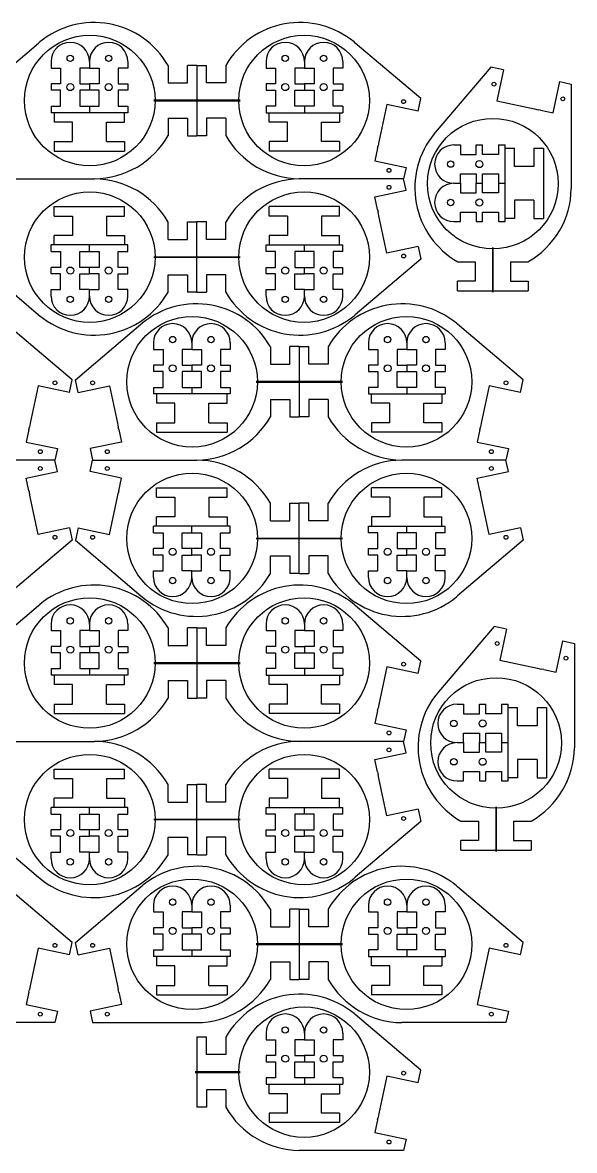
# Model space of a CAD drawing. Extents: x 0.2 to 23.7, y 0.2 to 17.8.
# Drawn here: x 15.02 to 23.65, y 0.2 to 17.84 of the extents above; entities that cross this region are included whole.
import ezdxf

# ---------------------------------------------------------------- set-up
doc = ezdxf.new("R2010")
doc.units = 0
doc.layers.add('20', color=253, linetype='CONTINUOUS')

msp = doc.modelspace()

# ---------------------------------------------------------------- linework, layer by layer
at = {"layer": '20'}
for p, q in [((14.251129, 16.65486), (15.275, 17.525)), ((15.275, 17.525), (15.2938, 17.5408)), ((20.225, 17.525), (20.2062, 17.5408)), ((21.248871, 16.65486), (20.225, 17.525)), ((15.47, 17.235), (15.47, 17.132)), ((15.47, 17.132), (15.62, 17.132)), ((15.62, 17.132), (15.62, 16.885)), ((16.07, 17.132), (15.92, 17.132)), ((15.92, 17.132), (15.92, 16.885)), ((16.07, 17.235), (16.07, 17.132)), ((16.07, 17.132), (16.22, 17.132)), ((16.22, 17.132), (16.22, 16.885)), ((16.67, 17.132), (16.52, 17.132)), ((16.52, 17.132), (16.52, 16.885)), ((16.67, 17.235), (16.67, 17.132)), ((17.298, 17.174), (17.298, 16.9)), ((17.75, 17.175), (17.602, 17.175)), ((17.602, 16.9), (17.602, 17.175)), ((17.75, 17.175), (17.75, 16.075)), ((17.75, 17.175), (17.898, 17.175)), ((17.898, 16.9), (17.898, 17.175)), ((18.202, 17.174), (18.202, 16.9)), ((18.83, 17.235), (18.83, 17.132)), ((18.83, 17.132), (18.98, 17.132)), ((18.98, 17.132), (18.98, 16.885)), ((19.43, 17.132), (19.28, 17.132)), ((19.28, 17.132), (19.28, 16.885)), ((19.43, 17.235), (19.43, 17.132)), ((19.43, 17.132), (19.58, 17.132)), ((19.58, 17.132), (19.58, 16.885)), ((20.03, 17.132), (19.88, 17.132)), ((19.88, 17.132), (19.88, 16.885)), ((20.03, 17.235), (20.03, 17.132)), ((22.34514, 17.148871), (21.475, 16.125)), ((22.540769, 17.107289), (22.34514, 17.148871)), ((22.540769, 17.107289), (22.436813, 16.618215)), ((15.47, 16.885), (15.47, 16.785)), ((15.62, 16.885), (15.47, 16.885)), ((15.62, 16.785), (15.47, 16.785)), ((15.62, 16.538), (15.62, 16.785)), ((15.92, 16.885), (16.07, 16.885)), ((16.07, 16.785), (15.92, 16.785)), ((15.92, 16.785), (15.92, 16.538)), ((16.07, 16.885), (16.07, 16.785)), ((16.22, 16.885), (16.07, 16.885)), ((16.22, 16.785), (16.07, 16.785)), ((16.22, 16.538), (16.22, 16.785)), ((16.52, 16.885), (16.67, 16.885)), ((16.67, 16.785), (16.52, 16.785)), ((16.52, 16.785), (16.52, 16.538)), ((16.67, 16.885), (16.67, 16.785)), ((17.298, 16.9), (17.602, 16.9)), ((18.202, 16.9), (17.898, 16.9)), ((18.83, 16.885), (18.83, 16.785)), ((18.98, 16.885), (18.83, 16.885)), ((18.83, 16.785), (18.98, 16.785)), ((18.98, 16.785), (18.98, 16.538)), ((19.28, 16.885), (19.43, 16.885)), ((19.28, 16.538), (19.28, 16.785)), ((19.28, 16.785), (19.43, 16.785)), ((19.43, 16.885), (19.43, 16.785)), ((19.58, 16.885), (19.43, 16.885)), ((19.43, 16.785), (19.58, 16.785)), ((19.58, 16.785), (19.58, 16.538)), ((19.88, 16.885), (20.03, 16.885)), ((19.88, 16.538), (19.88, 16.785)), ((19.88, 16.785), (20.03, 16.785)), ((20.03, 16.885), (20.03, 16.785)), ((23.317146, 16.431094), (23.421102, 16.920168)), ((23.421102, 16.920168), (23.6, 16.88)), ((23.6, 16.88), (23.6, 15.25)), ((18.425, 16.63), (17.075, 16.63)), ((17.075, 16.62), (18.425, 16.62)), ((21.207289, 16.459231), (21.248871, 16.65486)), ((22.436813, 16.618215), (23.023702, 16.493468)), ((15.47, 16.538), (15.47, 16.435)), ((15.47, 16.538), (15.62, 16.538)), ((16.07, 16.435), (15.47, 16.435)), ((15.52, 16.435), (15.52, 16.288)), ((15.92, 16.538), (16.07, 16.538)), ((16.07, 16.538), (16.07, 16.435)), ((16.07, 16.538), (16.22, 16.538)), ((16.67, 16.435), (16.07, 16.435)), ((16.52, 16.538), (16.67, 16.538)), ((16.62, 16.288), (16.62, 16.435)), ((16.67, 16.538), (16.67, 16.435)), ((18.83, 16.538), (18.83, 16.435)), ((18.98, 16.538), (18.83, 16.538)), ((18.83, 16.435), (19.43, 16.435)), ((18.88, 16.288), (18.88, 16.435)), ((19.43, 16.538), (19.28, 16.538)), ((19.43, 16.538), (19.43, 16.435)), ((19.58, 16.538), (19.43, 16.538)), ((19.43, 16.435), (20.03, 16.435)), ((20.03, 16.538), (19.88, 16.538)), ((19.98, 16.435), (19.98, 16.288)), ((20.03, 16.538), (20.03, 16.435)), ((20.718215, 16.563187), (20.593468, 15.976298)), ((21.207289, 16.459231), (20.718215, 16.563187)), ((23.023702, 16.493468), (23.0825, 16.4811)), ((23.121517, 16.472676), (23.0825, 16.4811)), ((23.121517, 16.472676), (23.317146, 16.431094)), ((15.805, 16.288), (15.52, 16.288)), ((15.805, 15.982), (15.805, 16.288)), ((16.335, 15.982), (16.335, 16.288)), ((16.335, 16.288), (16.62, 16.288)), ((17.298, 16.35), (17.602, 16.35)), ((17.298, 16.35), (17.298, 16.076)), ((17.602, 16.35), (17.602, 16.075)), ((18.202, 16.35), (17.898, 16.35)), ((17.898, 16.35), (17.898, 16.075)), ((18.202, 16.35), (18.202, 16.076)), ((19.165, 16.288), (18.88, 16.288)), ((19.165, 15.982), (19.165, 16.288)), ((19.695, 15.982), (19.695, 16.288)), ((19.695, 16.288), (19.98, 16.288)), ((17.602, 16.075), (17.75, 16.075)), ((17.898, 16.075), (17.75, 16.075)), ((21.475, 16.125), (21.4592, 16.1062)), ((15.52, 15.982), (15.805, 15.982)), ((15.52, 15.982), (15.52, 15.835)), ((16.335, 15.982), (16.62, 15.982)), ((16.62, 15.982), (16.62, 15.835)), ((19.165, 15.982), (18.88, 15.982)), ((18.88, 15.982), (18.88, 15.835)), ((19.98, 15.982), (19.695, 15.982)), ((19.98, 15.982), (19.98, 15.835)), ((20.572676, 15.878483), (20.5811, 15.9175)), ((20.593468, 15.976298), (20.5811, 15.9175)), ((21.765, 15.93), (21.868, 15.93)), ((21.868, 15.93), (21.868, 15.78)), ((22.115, 15.93), (22.215, 15.93)), ((22.115, 15.78), (22.115, 15.93)), ((22.215, 15.78), (22.215, 15.93)), ((22.462, 15.93), (22.565, 15.93)), ((22.462, 15.93), (22.462, 15.78)), ((22.565, 15.33), (22.565, 15.93)), ((15.52, 15.835), (16.62, 15.835)), ((19.98, 15.835), (18.88, 15.835)), ((20.572676, 15.878483), (20.531094, 15.682854)), ((21.868, 15.78), (22.115, 15.78)), ((22.462, 15.78), (22.215, 15.78)), ((22.565, 15.88), (22.712, 15.88)), ((22.712, 15.595), (22.712, 15.88)), ((23.018, 15.88), (23.018, 15.595)), ((23.018, 15.88), (23.165, 15.88)), ((23.165, 15.88), (23.165, 14.78)), ((20.531094, 15.682854), (21.020168, 15.578898)), ((21.020168, 15.578898), (20.98, 15.4)), ((23.018, 15.595), (22.712, 15.595)), ((14.52, 15.4), (16.15, 15.4)), ((20.98, 15.4), (19.35, 15.4)), ((21.020168, 15.221102), (20.98, 15.4)), ((21.868, 15.33), (21.868, 15.48)), ((21.868, 15.48), (22.115, 15.48)), ((22.115, 15.48), (22.115, 15.33)), ((22.215, 15.33), (22.215, 15.48)), ((22.215, 15.48), (22.462, 15.48)), ((22.462, 15.48), (22.462, 15.33)), ((20.531094, 15.117146), (21.020168, 15.221102)), ((21.765, 15.33), (21.868, 15.33)), ((21.868, 15.33), (21.868, 15.18)), ((21.868, 15.18), (22.115, 15.18)), ((22.115, 15.33), (22.215, 15.33)), ((22.115, 15.18), (22.115, 15.33)), ((22.215, 15.18), (22.215, 15.33)), ((22.462, 15.18), (22.215, 15.18)), ((22.462, 15.33), (22.565, 15.33)), ((22.462, 15.33), (22.462, 15.18)), ((22.565, 14.73), (22.565, 15.33)), ((20.572676, 14.921517), (20.531094, 15.117146)), ((23.018, 15.065), (22.712, 15.065)), ((22.712, 15.065), (22.712, 14.78)), ((23.018, 15.065), (23.018, 14.78)), ((15.52, 14.818), (15.52, 14.965)), ((15.52, 14.965), (16.62, 14.965)), ((16.62, 14.818), (16.62, 14.965)), ((18.88, 14.818), (18.88, 14.965)), ((19.98, 14.965), (18.88, 14.965)), ((19.98, 14.818), (19.98, 14.965)), ((20.572676, 14.921517), (20.5811, 14.8825)), ((20.593468, 14.823702), (20.5811, 14.8825)), ((20.718215, 14.236813), (20.593468, 14.823702)), ((21.868, 14.73), (21.868, 14.88)), ((21.868, 14.88), (22.115, 14.88)), ((22.115, 14.88), (22.115, 14.73)), ((22.215, 14.73), (22.215, 14.88)), ((22.215, 14.88), (22.462, 14.88)), ((22.462, 14.88), (22.462, 14.73)), ((15.52, 14.818), (15.805, 14.818)), ((15.805, 14.818), (15.805, 14.512)), ((16.335, 14.818), (16.335, 14.512)), ((16.335, 14.818), (16.62, 14.818)), ((17.298, 14.45), (17.298, 14.724)), ((17.602, 14.725), (17.75, 14.725)), ((17.602, 14.45), (17.602, 14.725)), ((17.75, 13.625), (17.75, 14.725)), ((17.898, 14.725), (17.75, 14.725)), ((17.898, 14.45), (17.898, 14.725)), ((18.202, 14.45), (18.202, 14.724)), ((19.165, 14.818), (18.88, 14.818)), ((19.165, 14.818), (19.165, 14.512)), ((19.98, 14.818), (19.695, 14.818)), ((19.695, 14.818), (19.695, 14.512)), ((21.765, 14.73), (21.868, 14.73)), ((22.115, 14.73), (22.215, 14.73)), ((22.462, 14.73), (22.565, 14.73)), ((22.712, 14.78), (22.565, 14.78)), ((23.018, 14.78), (23.165, 14.78)), ((15.52, 14.365), (15.52, 14.512)), ((15.805, 14.512), (15.52, 14.512)), ((16.335, 14.512), (16.62, 14.512)), ((16.62, 14.512), (16.62, 14.365)), ((18.88, 14.512), (18.88, 14.365)), ((19.165, 14.512), (18.88, 14.512)), ((19.695, 14.512), (19.98, 14.512)), ((19.98, 14.365), (19.98, 14.512)), ((16.07, 14.365), (15.47, 14.365)), ((15.47, 14.262), (15.47, 14.365)), ((16.07, 14.262), (16.07, 14.365)), ((16.67, 14.365), (16.07, 14.365)), ((16.67, 14.262), (16.67, 14.365)), ((17.298, 14.45), (17.602, 14.45)), ((18.202, 14.45), (17.898, 14.45)), ((18.83, 14.365), (19.43, 14.365)), ((18.83, 14.262), (18.83, 14.365)), ((19.43, 14.365), (20.03, 14.365)), ((19.43, 14.262), (19.43, 14.365)), ((20.03, 14.262), (20.03, 14.365)), ((21.207289, 14.340769), (20.718215, 14.236813)), ((21.207289, 14.340769), (21.248871, 14.14514)), ((22.37, 14.325), (22.37, 13.625)), ((22.38, 13.625), (22.38, 14.325)), ((14.251129, 14.14514), (15.275, 13.275)), ((15.47, 14.262), (15.62, 14.262)), ((15.62, 14.262), (15.62, 14.015)), ((15.92, 14.015), (15.92, 14.262)), ((15.92, 14.262), (16.07, 14.262)), ((16.07, 14.262), (16.22, 14.262)), ((16.22, 14.262), (16.22, 14.015)), ((16.52, 14.015), (16.52, 14.262)), ((16.52, 14.262), (16.67, 14.262)), ((17.075, 14.18), (18.425, 14.18)), ((18.425, 14.17), (17.075, 14.17)), ((18.98, 14.262), (18.83, 14.262)), ((18.98, 14.015), (18.98, 14.262)), ((19.43, 14.262), (19.28, 14.262)), ((19.28, 14.262), (19.28, 14.015)), ((19.58, 14.262), (19.43, 14.262)), ((19.58, 14.015), (19.58, 14.262)), ((20.03, 14.262), (19.88, 14.262)), ((19.88, 14.262), (19.88, 14.015)), ((21.248871, 14.14514), (20.225, 13.275)), ((15.47, 13.915), (15.47, 14.015)), ((15.62, 14.015), (15.47, 14.015)), ((16.07, 14.015), (15.92, 14.015)), ((16.07, 13.915), (16.07, 14.015)), ((16.22, 14.015), (16.07, 14.015)), ((16.67, 14.015), (16.52, 14.015)), ((16.67, 13.915), (16.67, 14.015)), ((18.83, 13.915), (18.83, 14.015)), ((18.83, 14.015), (18.98, 14.015)), ((19.28, 14.015), (19.43, 14.015)), ((19.43, 13.915), (19.43, 14.015)), ((19.43, 14.015), (19.58, 14.015)), ((19.88, 14.015), (20.03, 14.015)), ((20.03, 13.915), (20.03, 14.015)), ((21.826, 14.102), (22.1, 14.102)), ((22.1, 14.102), (22.1, 13.798)), ((22.65, 14.102), (22.65, 13.798)), ((22.65, 14.102), (22.924, 14.102)), ((15.62, 13.915), (15.47, 13.915)), ((15.62, 13.668), (15.62, 13.915)), ((15.92, 13.668), (15.92, 13.915)), ((15.92, 13.915), (16.07, 13.915)), ((16.22, 13.915), (16.07, 13.915)), ((16.22, 13.668), (16.22, 13.915)), ((16.52, 13.668), (16.52, 13.915)), ((16.52, 13.915), (16.67, 13.915)), ((17.298, 13.626), (17.298, 13.9)), ((17.298, 13.9), (17.602, 13.9)), ((17.602, 13.9), (17.602, 13.625)), ((18.202, 13.9), (17.898, 13.9)), ((17.898, 13.9), (17.898, 13.625)), ((18.202, 13.626), (18.202, 13.9)), ((18.98, 13.915), (18.83, 13.915)), ((18.98, 13.668), (18.98, 13.915)), ((19.28, 13.668), (19.28, 13.915)), ((19.28, 13.915), (19.43, 13.915)), ((19.58, 13.915), (19.43, 13.915)), ((19.58, 13.668), (19.58, 13.915)), ((19.88, 13.668), (19.88, 13.915)), ((19.88, 13.915), (20.03, 13.915)), ((21.825, 13.65), (21.825, 13.798)), ((22.1, 13.798), (21.825, 13.798)), ((22.65, 13.798), (22.925, 13.798)), ((22.925, 13.798), (22.925, 13.65)), ((15.47, 13.565), (15.47, 13.668)), ((15.47, 13.668), (15.62, 13.668)), ((16.07, 13.668), (15.92, 13.668)), ((16.07, 13.565), (16.07, 13.668)), ((16.07, 13.668), (16.22, 13.668)), ((16.67, 13.668), (16.52, 13.668)), ((16.67, 13.565), (16.67, 13.668)), ((17.75, 13.625), (17.602, 13.625)), ((17.75, 13.625), (17.898, 13.625)), ((18.83, 13.565), (18.83, 13.668)), ((18.83, 13.668), (18.98, 13.668)), ((19.43, 13.668), (19.28, 13.668)), ((19.43, 13.565), (19.43, 13.668)), ((19.43, 13.668), (19.58, 13.668)), ((20.03, 13.668), (19.88, 13.668)), ((20.03, 13.565), (20.03, 13.668)), ((21.825, 13.65), (22.925, 13.65)), ((15.275, 13.275), (15.2938, 13.2592)), ((20.225, 13.275), (20.2062, 13.2592)), ((15.798871, 12.25486), (14.775, 13.125)), ((15.851129, 12.25486), (16.875, 13.125)), ((16.875, 13.125), (16.8938, 13.1408)), ((21.825, 13.125), (21.8062, 13.1408)), ((22.848871, 12.25486), (21.825, 13.125)), ((17.07, 12.835), (17.07, 12.732)), ((17.07, 12.732), (17.22, 12.732)), ((17.22, 12.732), (17.22, 12.485)), ((17.67, 12.732), (17.52, 12.732)), ((17.52, 12.732), (17.52, 12.485)), ((17.67, 12.835), (17.67, 12.732)), ((17.67, 12.732), (17.82, 12.732)), ((17.82, 12.732), (17.82, 12.485)), ((18.27, 12.732), (18.12, 12.732)), ((18.12, 12.732), (18.12, 12.485)), ((18.27, 12.835), (18.27, 12.732)), ((18.898, 12.774), (18.898, 12.5)), ((19.35, 12.775), (19.202, 12.775)), ((19.202, 12.5), (19.202, 12.775)), ((19.35, 12.775), (19.35, 11.675)), ((19.35, 12.775), (19.498, 12.775)), ((19.498, 12.5), (19.498, 12.775)), ((19.802, 12.774), (19.802, 12.5)), ((20.43, 12.835), (20.43, 12.732)), ((20.43, 12.732), (20.58, 12.732)), ((20.58, 12.732), (20.58, 12.485)), ((21.03, 12.732), (20.88, 12.732)), ((20.88, 12.732), (20.88, 12.485)), ((21.03, 12.835), (21.03, 12.732)), ((21.03, 12.732), (21.18, 12.732)), ((21.18, 12.732), (21.18, 12.485)), ((21.63, 12.732), (21.48, 12.732)), ((21.48, 12.732), (21.48, 12.485)), ((21.63, 12.835), (21.63, 12.732)), ((17.07, 12.485), (17.07, 12.385)), ((17.22, 12.485), (17.07, 12.485)), ((17.22, 12.385), (17.07, 12.385)), ((17.22, 12.138), (17.22, 12.385)), ((17.52, 12.485), (17.67, 12.485)), ((17.67, 12.385), (17.52, 12.385)), ((17.52, 12.385), (17.52, 12.138)), ((17.67, 12.485), (17.67, 12.385)), ((17.82, 12.485), (17.67, 12.485)), ((17.82, 12.385), (17.67, 12.385)), ((17.82, 12.138), (17.82, 12.385)), ((18.12, 12.485), (18.27, 12.485)), ((18.27, 12.385), (18.12, 12.385)), ((18.12, 12.385), (18.12, 12.138)), ((18.27, 12.485), (18.27, 12.385)), ((18.898, 12.5), (19.202, 12.5)), ((19.802, 12.5), (19.498, 12.5)), ((20.43, 12.485), (20.43, 12.385)), ((20.58, 12.485), (20.43, 12.485)), ((20.43, 12.385), (20.58, 12.385)), ((20.58, 12.385), (20.58, 12.138)), ((20.88, 12.485), (21.03, 12.485)), ((20.88, 12.138), (20.88, 12.385)), ((20.88, 12.385), (21.03, 12.385)), ((21.03, 12.485), (21.03, 12.385)), ((21.18, 12.485), (21.03, 12.485)), ((21.03, 12.385), (21.18, 12.385)), ((21.18, 12.385), (21.18, 12.138)), ((21.48, 12.485), (21.63, 12.485)), ((21.48, 12.138), (21.48, 12.385)), ((21.48, 12.385), (21.63, 12.385)), ((21.63, 12.485), (21.63, 12.385)), ((15.757289, 12.059231), (15.798871, 12.25486)), ((15.892711, 12.059231), (15.851129, 12.25486)), ((20.025, 12.23), (18.675, 12.23)), ((18.675, 12.22), (20.025, 12.22)), ((22.807289, 12.059231), (22.848871, 12.25486)), ((15.268215, 12.163187), (15.143468, 11.576298)), ((15.757289, 12.059231), (15.268215, 12.163187)), ((15.892711, 12.059231), (16.381785, 12.163187)), ((16.381785, 12.163187), (16.506532, 11.576298)), ((17.07, 12.138), (17.07, 12.035)), ((17.07, 12.138), (17.22, 12.138)), ((17.67, 12.035), (17.07, 12.035)), ((17.12, 12.035), (17.12, 11.888)), ((17.52, 12.138), (17.67, 12.138)), ((17.67, 12.138), (17.67, 12.035)), ((17.67, 12.138), (17.82, 12.138)), ((18.27, 12.035), (17.67, 12.035)), ((18.12, 12.138), (18.27, 12.138)), ((18.22, 11.888), (18.22, 12.035)), ((18.27, 12.138), (18.27, 12.035)), ((20.43, 12.138), (20.43, 12.035)), ((20.58, 12.138), (20.43, 12.138)), ((20.43, 12.035), (21.03, 12.035)), ((20.48, 11.888), (20.48, 12.035)), ((21.03, 12.138), (20.88, 12.138)), ((21.03, 12.138), (21.03, 12.035)), ((21.18, 12.138), (21.03, 12.138)), ((21.03, 12.035), (21.63, 12.035)), ((21.63, 12.138), (21.48, 12.138)), ((21.58, 12.035), (21.58, 11.888)), ((21.63, 12.138), (21.63, 12.035)), ((22.318215, 12.163187), (22.193468, 11.576298)), ((22.807289, 12.059231), (22.318215, 12.163187)), ((17.405, 11.888), (17.12, 11.888)), ((17.405, 11.582), (17.405, 11.888)), ((17.935, 11.582), (17.935, 11.888)), ((17.935, 11.888), (18.22, 11.888)), ((18.898, 11.95), (19.202, 11.95)), ((18.898, 11.95), (18.898, 11.676)), ((19.202, 11.95), (19.202, 11.675)), ((19.802, 11.95), (19.498, 11.95)), ((19.498, 11.95), (19.498, 11.675)), ((19.802, 11.95), (19.802, 11.676)), ((20.765, 11.888), (20.48, 11.888)), ((20.765, 11.582), (20.765, 11.888)), ((21.295, 11.582), (21.295, 11.888)), ((21.295, 11.888), (21.58, 11.888)), ((19.202, 11.675), (19.35, 11.675)), ((19.498, 11.675), (19.35, 11.675)), ((15.122676, 11.478483), (15.081094, 11.282854)), ((15.122676, 11.478483), (15.1311, 11.5175)), ((15.143468, 11.576298), (15.1311, 11.5175)), ((16.506532, 11.576298), (16.5189, 11.5175)), ((16.527324, 11.478483), (16.5189, 11.5175)), ((16.527324, 11.478483), (16.568906, 11.282854)), ((17.12, 11.582), (17.405, 11.582)), ((17.12, 11.582), (17.12, 11.435)), ((17.935, 11.582), (18.22, 11.582)), ((18.22, 11.582), (18.22, 11.435)), ((20.765, 11.582), (20.48, 11.582)), ((20.48, 11.582), (20.48, 11.435)), ((21.58, 11.582), (21.295, 11.582)), ((21.58, 11.582), (21.58, 11.435)), ((22.172676, 11.478483), (22.131094, 11.282854)), ((22.172676, 11.478483), (22.1811, 11.5175)), ((22.193468, 11.576298), (22.1811, 11.5175)), ((17.12, 11.435), (18.22, 11.435)), ((21.58, 11.435), (20.48, 11.435)), ((15.081094, 11.282854), (15.570168, 11.178898)), ((15.570168, 11.178898), (15.53, 11)), ((16.568906, 11.282854), (16.079832, 11.178898)), ((16.079832, 11.178898), (16.12, 11)), ((22.131094, 11.282854), (22.620168, 11.178898)), ((22.620168, 11.178898), (22.58, 11)), ((15.53, 11), (13.9, 11)), ((15.570168, 10.821102), (15.53, 11)), ((16.079832, 10.821102), (16.12, 11)), ((16.12, 11), (17.75, 11)), ((22.58, 11), (20.95, 11)), ((22.620168, 10.821102), (22.58, 11)), ((15.081094, 10.717146), (15.570168, 10.821102)), ((16.568906, 10.717146), (16.079832, 10.821102)), ((22.131094, 10.717146), (22.620168, 10.821102)), ((15.122676, 10.521517), (15.081094, 10.717146)), ((16.527324, 10.521517), (16.568906, 10.717146)), ((22.172676, 10.521517), (22.131094, 10.717146)), ((15.122676, 10.521517), (15.1311, 10.4825)), ((15.143468, 10.423702), (15.1311, 10.4825)), ((15.268215, 9.836813), (15.143468, 10.423702)), ((16.381785, 9.836813), (16.506532, 10.423702)), ((16.506532, 10.423702), (16.5189, 10.4825)), ((16.527324, 10.521517), (16.5189, 10.4825)), ((17.12, 10.418), (17.12, 10.565)), ((17.12, 10.565), (18.22, 10.565)), ((17.12, 10.418), (17.405, 10.418)), ((17.405, 10.418), (17.405, 10.112)), ((17.935, 10.418), (17.935, 10.112)), ((17.935, 10.418), (18.22, 10.418)), ((18.22, 10.418), (18.22, 10.565)), ((20.48, 10.418), (20.48, 10.565)), ((21.58, 10.565), (20.48, 10.565)), ((20.765, 10.418), (20.48, 10.418)), ((20.765, 10.418), (20.765, 10.112)), ((21.58, 10.418), (21.295, 10.418)), ((21.295, 10.418), (21.295, 10.112)), ((21.58, 10.418), (21.58, 10.565)), ((22.172676, 10.521517), (22.1811, 10.4825)), ((22.193468, 10.423702), (22.1811, 10.4825)), ((22.318215, 9.836813), (22.193468, 10.423702)), ((18.898, 10.05), (18.898, 10.324)), ((19.202, 10.325), (19.35, 10.325)), ((19.202, 10.05), (19.202, 10.325)), ((19.35, 9.225), (19.35, 10.325)), ((19.498, 10.325), (19.35, 10.325)), ((19.498, 10.05), (19.498, 10.325)), ((19.802, 10.05), (19.802, 10.324)), ((17.12, 9.965), (17.12, 10.112)), ((17.405, 10.112), (17.12, 10.112)), ((17.935, 10.112), (18.22, 10.112)), ((18.22, 10.112), (18.22, 9.965)), ((20.48, 10.112), (20.48, 9.965)), ((20.765, 10.112), (20.48, 10.112)), ((21.295, 10.112), (21.58, 10.112)), ((21.58, 9.965), (21.58, 10.112)), ((15.757289, 9.940769), (15.268215, 9.836813)), ((15.757289, 9.940769), (15.798871, 9.74514)), ((15.892711, 9.940769), (15.851129, 9.74514)), ((15.892711, 9.940769), (16.381785, 9.836813)), ((17.67, 9.965), (17.07, 9.965)), ((17.07, 9.862), (17.07, 9.965)), ((17.67, 9.862), (17.67, 9.965)), ((18.27, 9.965), (17.67, 9.965)), ((18.27, 9.862), (18.27, 9.965)), ((18.898, 10.05), (19.202, 10.05)), ((19.802, 10.05), (19.498, 10.05)), ((20.43, 9.965), (21.03, 9.965)), ((20.43, 9.862), (20.43, 9.965)), ((21.03, 9.965), (21.63, 9.965)), ((21.03, 9.862), (21.03, 9.965)), ((21.63, 9.862), (21.63, 9.965)), ((22.807289, 9.940769), (22.318215, 9.836813)), ((22.807289, 9.940769), (22.848871, 9.74514)), ((15.798871, 9.74514), (14.775, 8.875)), ((15.851129, 9.74514), (16.875, 8.875)), ((17.07, 9.862), (17.22, 9.862)), ((17.22, 9.862), (17.22, 9.615)), ((17.52, 9.615), (17.52, 9.862)), ((17.52, 9.862), (17.67, 9.862)), ((17.67, 9.862), (17.82, 9.862)), ((17.82, 9.862), (17.82, 9.615)), ((18.12, 9.615), (18.12, 9.862)), ((18.12, 9.862), (18.27, 9.862)), ((18.675, 9.78), (20.025, 9.78)), ((20.025, 9.77), (18.675, 9.77)), ((20.58, 9.862), (20.43, 9.862)), ((20.58, 9.615), (20.58, 9.862)), ((21.03, 9.862), (20.88, 9.862)), ((20.88, 9.862), (20.88, 9.615)), ((21.18, 9.862), (21.03, 9.862)), ((21.18, 9.615), (21.18, 9.862)), ((21.63, 9.862), (21.48, 9.862)), ((21.48, 9.862), (21.48, 9.615)), ((22.848871, 9.74514), (21.825, 8.875)), ((17.07, 9.515), (17.07, 9.615)), ((17.22, 9.615), (17.07, 9.615)), ((17.67, 9.615), (17.52, 9.615)), ((17.67, 9.515), (17.67, 9.615)), ((17.82, 9.615), (17.67, 9.615)), ((18.27, 9.615), (18.12, 9.615)), ((18.27, 9.515), (18.27, 9.615)), ((20.43, 9.515), (20.43, 9.615)), ((20.43, 9.615), (20.58, 9.615)), ((20.88, 9.615), (21.03, 9.615)), ((21.03, 9.515), (21.03, 9.615)), ((21.03, 9.615), (21.18, 9.615)), ((21.48, 9.615), (21.63, 9.615)), ((21.63, 9.515), (21.63, 9.615)), ((17.22, 9.515), (17.07, 9.515)), ((17.22, 9.268), (17.22, 9.515)), ((17.52, 9.268), (17.52, 9.515)), ((17.52, 9.515), (17.67, 9.515)), ((17.82, 9.515), (17.67, 9.515)), ((17.82, 9.268), (17.82, 9.515)), ((18.12, 9.268), (18.12, 9.515)), ((18.12, 9.515), (18.27, 9.515)), ((18.898, 9.226), (18.898, 9.5)), ((18.898, 9.5), (19.202, 9.5)), ((19.202, 9.5), (19.202, 9.225)), ((19.802, 9.5), (19.498, 9.5)), ((19.498, 9.5), (19.498, 9.225)), ((19.802, 9.226), (19.802, 9.5)), ((20.58, 9.515), (20.43, 9.515)), ((20.58, 9.268), (20.58, 9.515)), ((20.88, 9.268), (20.88, 9.515)), ((20.88, 9.515), (21.03, 9.515)), ((21.18, 9.515), (21.03, 9.515)), ((21.18, 9.268), (21.18, 9.515)), ((21.48, 9.268), (21.48, 9.515)), ((21.48, 9.515), (21.63, 9.515)), ((17.07, 9.165), (17.07, 9.268)), ((17.07, 9.268), (17.22, 9.268)), ((17.67, 9.268), (17.52, 9.268)), ((17.67, 9.165), (17.67, 9.268)), ((17.67, 9.268), (17.82, 9.268)), ((18.27, 9.268), (18.12, 9.268)), ((18.27, 9.165), (18.27, 9.268)), ((19.35, 9.225), (19.202, 9.225)), ((19.35, 9.225), (19.498, 9.225)), ((20.43, 9.165), (20.43, 9.268)), ((20.43, 9.268), (20.58, 9.268)), ((21.03, 9.268), (20.88, 9.268)), ((21.03, 9.165), (21.03, 9.268)), ((21.03, 9.268), (21.18, 9.268)), ((21.63, 9.268), (21.48, 9.268)), ((21.63, 9.165), (21.63, 9.268)), ((16.875, 8.875), (16.8938, 8.8592)), ((21.825, 8.875), (21.8062, 8.8592)), ((14.251129, 7.85486), (15.275, 8.725)), ((15.275, 8.725), (15.2938, 8.7408)), ((20.225, 8.725), (20.2062, 8.7408)), ((21.248871, 7.85486), (20.225, 8.725)), ((15.47, 8.435), (15.47, 8.332)), ((15.47, 8.332), (15.62, 8.332)), ((15.62, 8.332), (15.62, 8.085)), ((16.07, 8.332), (15.92, 8.332)), ((15.92, 8.332), (15.92, 8.085)), ((16.07, 8.435), (16.07, 8.332)), ((16.07, 8.332), (16.22, 8.332)), ((16.22, 8.332), (16.22, 8.085)), ((16.67, 8.332), (16.52, 8.332)), ((16.52, 8.332), (16.52, 8.085)), ((16.67, 8.435), (16.67, 8.332)), ((17.298, 8.374), (17.298, 8.1)), ((17.75, 8.375), (17.602, 8.375)), ((17.602, 8.1), (17.602, 8.375)), ((17.75, 8.375), (17.75, 7.275)), ((17.75, 8.375), (17.898, 8.375)), ((17.898, 8.1), (17.898, 8.375)), ((18.202, 8.374), (18.202, 8.1)), ((18.83, 8.435), (18.83, 8.332)), ((18.83, 8.332), (18.98, 8.332)), ((18.98, 8.332), (18.98, 8.085)), ((19.43, 8.332), (19.28, 8.332)), ((19.28, 8.332), (19.28, 8.085)), ((19.43, 8.435), (19.43, 8.332)), ((19.43, 8.332), (19.58, 8.332)), ((19.58, 8.332), (19.58, 8.085)), ((20.03, 8.332), (19.88, 8.332)), ((19.88, 8.332), (19.88, 8.085)), ((20.03, 8.435), (20.03, 8.332)), ((22.39514, 8.398871), (21.525, 7.375)), ((22.590769, 8.357289), (22.39514, 8.398871)), ((22.590769, 8.357289), (22.486813, 7.868215)), ((23.367146, 7.681094), (23.471102, 8.170168)), ((23.471102, 8.170168), (23.65, 8.13)), ((23.65, 8.13), (23.65, 6.5)), ((15.47, 8.085), (15.47, 7.985)), ((15.62, 8.085), (15.47, 8.085)), ((15.62, 7.985), (15.47, 7.985)), ((15.62, 7.738), (15.62, 7.985)), ((15.92, 8.085), (16.07, 8.085)), ((16.07, 7.985), (15.92, 7.985)), ((15.92, 7.985), (15.92, 7.738)), ((16.07, 8.085), (16.07, 7.985)), ((16.22, 8.085), (16.07, 8.085)), ((16.22, 7.985), (16.07, 7.985)), ((16.22, 7.738), (16.22, 7.985)), ((16.52, 8.085), (16.67, 8.085)), ((16.67, 7.985), (16.52, 7.985)), ((16.52, 7.985), (16.52, 7.738)), ((16.67, 8.085), (16.67, 7.985)), ((17.298, 8.1), (17.602, 8.1)), ((18.202, 8.1), (17.898, 8.1)), ((18.83, 8.085), (18.83, 7.985)), ((18.98, 8.085), (18.83, 8.085)), ((18.83, 7.985), (18.98, 7.985)), ((18.98, 7.985), (18.98, 7.738)), ((19.28, 8.085), (19.43, 8.085)), ((19.28, 7.738), (19.28, 7.985)), ((19.28, 7.985), (19.43, 7.985)), ((19.43, 8.085), (19.43, 7.985)), ((19.58, 8.085), (19.43, 8.085)), ((19.43, 7.985), (19.58, 7.985)), ((19.58, 7.985), (19.58, 7.738)), ((19.88, 8.085), (20.03, 8.085)), ((19.88, 7.738), (19.88, 7.985)), ((19.88, 7.985), (20.03, 7.985)), ((20.03, 8.085), (20.03, 7.985)), ((18.425, 7.83), (17.075, 7.83)), ((17.075, 7.82), (18.425, 7.82)), ((21.207289, 7.659231), (21.248871, 7.85486)), ((22.486813, 7.868215), (23.073702, 7.743468)), ((15.47, 7.738), (15.47, 7.635)), ((15.47, 7.738), (15.62, 7.738)), ((16.07, 7.635), (15.47, 7.635)), ((15.52, 7.635), (15.52, 7.488)), ((15.92, 7.738), (16.07, 7.738)), ((16.07, 7.738), (16.07, 7.635)), ((16.07, 7.738), (16.22, 7.738)), ((16.67, 7.635), (16.07, 7.635)), ((16.52, 7.738), (16.67, 7.738)), ((16.62, 7.488), (16.62, 7.635)), ((16.67, 7.738), (16.67, 7.635)), ((18.83, 7.738), (18.83, 7.635)), ((18.98, 7.738), (18.83, 7.738)), ((18.83, 7.635), (19.43, 7.635)), ((18.88, 7.488), (18.88, 7.635)), ((19.43, 7.738), (19.28, 7.738)), ((19.43, 7.738), (19.43, 7.635)), ((19.58, 7.738), (19.43, 7.738)), ((19.43, 7.635), (20.03, 7.635)), ((20.03, 7.738), (19.88, 7.738)), ((19.98, 7.635), (19.98, 7.488)), ((20.03, 7.738), (20.03, 7.635)), ((20.718215, 7.763187), (20.593468, 7.176298)), ((21.207289, 7.659231), (20.718215, 7.763187)), ((23.073702, 7.743468), (23.1325, 7.7311)), ((23.171517, 7.722676), (23.1325, 7.7311)), ((23.171517, 7.722676), (23.367146, 7.681094)), ((15.805, 7.488), (15.52, 7.488)), ((15.805, 7.182), (15.805, 7.488)), ((16.335, 7.182), (16.335, 7.488)), ((16.335, 7.488), (16.62, 7.488)), ((17.298, 7.55), (17.602, 7.55)), ((17.298, 7.55), (17.298, 7.276)), ((17.602, 7.55), (17.602, 7.275)), ((18.202, 7.55), (17.898, 7.55)), ((17.898, 7.55), (17.898, 7.275)), ((18.202, 7.55), (18.202, 7.276)), ((19.165, 7.488), (18.88, 7.488)), ((19.165, 7.182), (19.165, 7.488)), ((19.695, 7.182), (19.695, 7.488)), ((19.695, 7.488), (19.98, 7.488)), ((17.602, 7.275), (17.75, 7.275)), ((17.898, 7.275), (17.75, 7.275)), ((21.525, 7.375), (21.5092, 7.3562)), ((15.52, 7.182), (15.805, 7.182)), ((15.52, 7.182), (15.52, 7.035)), ((16.335, 7.182), (16.62, 7.182)), ((16.62, 7.182), (16.62, 7.035)), ((19.165, 7.182), (18.88, 7.182)), ((18.88, 7.182), (18.88, 7.035)), ((19.98, 7.182), (19.695, 7.182)), ((19.98, 7.182), (19.98, 7.035)), ((20.572676, 7.078483), (20.531094, 6.882854)), ((20.572676, 7.078483), (20.5811, 7.1175)), ((20.593468, 7.176298), (20.5811, 7.1175)), ((21.815, 7.18), (21.918, 7.18)), ((21.918, 7.18), (21.918, 7.03)), ((22.165, 7.18), (22.265, 7.18)), ((22.165, 7.03), (22.165, 7.18)), ((22.265, 7.03), (22.265, 7.18)), ((22.512, 7.18), (22.615, 7.18)), ((22.512, 7.18), (22.512, 7.03)), ((22.615, 6.58), (22.615, 7.18)), ((22.615, 7.13), (22.762, 7.13)), ((22.762, 6.845), (22.762, 7.13)), ((23.068, 7.13), (23.068, 6.845)), ((23.068, 7.13), (23.215, 7.13)), ((23.215, 7.13), (23.215, 6.03)), ((15.52, 7.035), (16.62, 7.035)), ((19.98, 7.035), (18.88, 7.035)), ((20.531094, 6.882854), (21.020168, 6.778898)), ((21.918, 7.03), (22.165, 7.03)), ((22.512, 7.03), (22.265, 7.03)), ((21.020168, 6.778898), (20.98, 6.6)), ((21.918, 6.58), (21.918, 6.73)), ((21.918, 6.73), (22.165, 6.73)), ((22.165, 6.73), (22.165, 6.58)), ((22.265, 6.58), (22.265, 6.73)), ((22.265, 6.73), (22.512, 6.73)), ((22.512, 6.73), (22.512, 6.58)), ((23.068, 6.845), (22.762, 6.845)), ((14.52, 6.6), (16.15, 6.6)), ((20.98, 6.6), (19.35, 6.6)), ((21.020168, 6.421102), (20.98, 6.6)), ((21.815, 6.58), (21.918, 6.58)), ((21.918, 6.58), (21.918, 6.43)), ((22.165, 6.58), (22.265, 6.58)), ((22.165, 6.43), (22.165, 6.58)), ((22.265, 6.43), (22.265, 6.58)), ((22.512, 6.58), (22.615, 6.58)), ((22.512, 6.58), (22.512, 6.43)), ((22.615, 5.98), (22.615, 6.58)), ((20.531094, 6.317146), (21.020168, 6.421102)), ((21.918, 6.43), (22.165, 6.43)), ((22.512, 6.43), (22.265, 6.43)), ((20.572676, 6.121517), (20.531094, 6.317146)), ((23.068, 6.315), (22.762, 6.315)), ((22.762, 6.315), (22.762, 6.03)), ((23.068, 6.315), (23.068, 6.03)), ((15.52, 6.018), (15.52, 6.165)), ((15.52, 6.165), (16.62, 6.165)), ((15.52, 6.018), (15.805, 6.018)), ((15.805, 6.018), (15.805, 5.712)), ((16.335, 6.018), (16.335, 5.712)), ((16.335, 6.018), (16.62, 6.018)), ((16.62, 6.018), (16.62, 6.165)), ((18.88, 6.018), (18.88, 6.165)), ((19.98, 6.165), (18.88, 6.165)), ((19.165, 6.018), (18.88, 6.018)), ((19.165, 6.018), (19.165, 5.712)), ((19.98, 6.018), (19.695, 6.018)), ((19.695, 6.018), (19.695, 5.712)), ((19.98, 6.018), (19.98, 6.165)), ((20.572676, 6.121517), (20.5811, 6.0825)), ((20.593468, 6.023702), (20.5811, 6.0825)), ((20.718215, 5.436813), (20.593468, 6.023702)), ((21.918, 5.98), (21.918, 6.13)), ((21.918, 6.13), (22.165, 6.13)), ((22.165, 6.13), (22.165, 5.98)), ((22.265, 5.98), (22.265, 6.13)), ((22.265, 6.13), (22.512, 6.13)), ((22.512, 6.13), (22.512, 5.98)), ((22.762, 6.03), (22.615, 6.03)), ((23.068, 6.03), (23.215, 6.03)), ((17.298, 5.65), (17.298, 5.924)), ((17.602, 5.925), (17.75, 5.925)), ((17.602, 5.65), (17.602, 5.925)), ((17.75, 4.825), (17.75, 5.925)), ((17.898, 5.925), (17.75, 5.925)), ((17.898, 5.65), (17.898, 5.925)), ((18.202, 5.65), (18.202, 5.924)), ((21.815, 5.98), (21.918, 5.98)), ((22.165, 5.98), (22.265, 5.98)), ((22.512, 5.98), (22.615, 5.98)), ((15.52, 5.565), (15.52, 5.712)), ((15.805, 5.712), (15.52, 5.712)), ((16.335, 5.712), (16.62, 5.712)), ((16.62, 5.712), (16.62, 5.565)), ((17.298, 5.65), (17.602, 5.65)), ((18.202, 5.65), (17.898, 5.65)), ((18.88, 5.712), (18.88, 5.565)), ((19.165, 5.712), (18.88, 5.712)), ((19.695, 5.712), (19.98, 5.712)), ((19.98, 5.565), (19.98, 5.712)), ((16.07, 5.565), (15.47, 5.565)), ((15.47, 5.462), (15.47, 5.565)), ((16.07, 5.462), (16.07, 5.565)), ((16.67, 5.565), (16.07, 5.565)), ((16.67, 5.462), (16.67, 5.565)), ((18.83, 5.565), (19.43, 5.565)), ((18.83, 5.462), (18.83, 5.565)), ((19.43, 5.565), (20.03, 5.565)), ((19.43, 5.462), (19.43, 5.565)), ((20.03, 5.462), (20.03, 5.565)), ((21.207289, 5.540769), (20.718215, 5.436813)), ((21.207289, 5.540769), (21.248871, 5.34514)), ((22.42, 5.575), (22.42, 4.875)), ((22.43, 4.875), (22.43, 5.575)), ((14.251129, 5.34514), (15.275, 4.475)), ((15.47, 5.462), (15.62, 5.462)), ((15.62, 5.462), (15.62, 5.215)), ((15.92, 5.215), (15.92, 5.462)), ((15.92, 5.462), (16.07, 5.462)), ((16.07, 5.462), (16.22, 5.462)), ((16.22, 5.462), (16.22, 5.215)), ((16.52, 5.215), (16.52, 5.462)), ((16.52, 5.462), (16.67, 5.462)), ((17.075, 5.38), (18.425, 5.38)), ((18.425, 5.37), (17.075, 5.37)), ((18.98, 5.462), (18.83, 5.462)), ((18.98, 5.215), (18.98, 5.462)), ((19.43, 5.462), (19.28, 5.462)), ((19.28, 5.462), (19.28, 5.215)), ((19.58, 5.462), (19.43, 5.462)), ((19.58, 5.215), (19.58, 5.462)), ((20.03, 5.462), (19.88, 5.462)), ((19.88, 5.462), (19.88, 5.215)), ((21.248871, 5.34514), (20.225, 4.475)), ((21.876, 5.352), (22.15, 5.352)), ((22.15, 5.352), (22.15, 5.048)), ((22.7, 5.352), (22.7, 5.048)), ((22.7, 5.352), (22.974, 5.352)), ((15.47, 5.115), (15.47, 5.215)), ((15.62, 5.215), (15.47, 5.215)), ((16.07, 5.215), (15.92, 5.215)), ((16.07, 5.115), (16.07, 5.215)), ((16.22, 5.215), (16.07, 5.215)), ((16.67, 5.215), (16.52, 5.215)), ((16.67, 5.115), (16.67, 5.215)), ((18.83, 5.115), (18.83, 5.215)), ((18.83, 5.215), (18.98, 5.215)), ((19.28, 5.215), (19.43, 5.215)), ((19.43, 5.115), (19.43, 5.215)), ((19.43, 5.215), (19.58, 5.215)), ((19.88, 5.215), (20.03, 5.215)), ((20.03, 5.115), (20.03, 5.215)), ((15.62, 5.115), (15.47, 5.115)), ((15.62, 4.868), (15.62, 5.115)), ((15.92, 4.868), (15.92, 5.115)), ((15.92, 5.115), (16.07, 5.115)), ((16.22, 5.115), (16.07, 5.115)), ((16.22, 4.868), (16.22, 5.115)), ((16.52, 4.868), (16.52, 5.115)), ((16.52, 5.115), (16.67, 5.115)), ((17.298, 4.826), (17.298, 5.1)), ((17.298, 5.1), (17.602, 5.1)), ((17.602, 5.1), (17.602, 4.825)), ((18.202, 5.1), (17.898, 5.1)), ((17.898, 5.1), (17.898, 4.825)), ((18.202, 4.826), (18.202, 5.1)), ((18.98, 5.115), (18.83, 5.115)), ((18.98, 4.868), (18.98, 5.115)), ((19.28, 4.868), (19.28, 5.115)), ((19.28, 5.115), (19.43, 5.115)), ((19.58, 5.115), (19.43, 5.115)), ((19.58, 4.868), (19.58, 5.115)), ((19.88, 4.868), (19.88, 5.115)), ((19.88, 5.115), (20.03, 5.115)), ((21.875, 4.9), (21.875, 5.048)), ((22.15, 5.048), (21.875, 5.048)), ((22.7, 5.048), (22.975, 5.048)), ((22.975, 5.048), (22.975, 4.9)), ((15.47, 4.765), (15.47, 4.868)), ((15.47, 4.868), (15.62, 4.868)), ((16.07, 4.868), (15.92, 4.868)), ((16.07, 4.765), (16.07, 4.868)), ((16.07, 4.868), (16.22, 4.868)), ((16.67, 4.868), (16.52, 4.868)), ((16.67, 4.765), (16.67, 4.868)), ((17.75, 4.825), (17.602, 4.825)), ((17.75, 4.825), (17.898, 4.825)), ((18.83, 4.765), (18.83, 4.868)), ((18.83, 4.868), (18.98, 4.868)), ((19.43, 4.868), (19.28, 4.868)), ((19.43, 4.765), (19.43, 4.868)), ((19.43, 4.868), (19.58, 4.868)), ((20.03, 4.868), (19.88, 4.868)), ((20.03, 4.765), (20.03, 4.868)), ((21.875, 4.9), (22.975, 4.9)), ((15.275, 4.475), (15.2938, 4.4592)), ((20.225, 4.475), (20.2062, 4.4592)), ((15.798871, 3.45486), (14.775, 4.325)), ((15.851129, 3.45486), (16.875, 4.325)), ((16.875, 4.325), (16.8938, 4.3408)), ((21.825, 4.325), (21.8062, 4.3408)), ((22.848871, 3.45486), (21.825, 4.325)), ((17.07, 4.035), (17.07, 3.932)), ((17.07, 3.932), (17.22, 3.932)), ((17.22, 3.932), (17.22, 3.685)), ((17.67, 3.932), (17.52, 3.932)), ((17.52, 3.932), (17.52, 3.685)), ((17.67, 4.035), (17.67, 3.932)), ((17.67, 3.932), (17.82, 3.932)), ((17.82, 3.932), (17.82, 3.685)), ((18.27, 3.932), (18.12, 3.932)), ((18.12, 3.932), (18.12, 3.685)), ((18.27, 4.035), (18.27, 3.932)), ((18.898, 3.974), (18.898, 3.7)), ((19.35, 3.975), (19.202, 3.975)), ((19.202, 3.7), (19.202, 3.975)), ((19.35, 3.975), (19.35, 2.875)), ((19.35, 3.975), (19.498, 3.975)), ((19.498, 3.7), (19.498, 3.975)), ((19.802, 3.974), (19.802, 3.7)), ((20.43, 4.035), (20.43, 3.932)), ((20.43, 3.932), (20.58, 3.932)), ((20.58, 3.932), (20.58, 3.685)), ((21.03, 3.932), (20.88, 3.932)), ((20.88, 3.932), (20.88, 3.685)), ((21.03, 4.035), (21.03, 3.932)), ((21.03, 3.932), (21.18, 3.932)), ((21.18, 3.932), (21.18, 3.685)), ((21.63, 3.932), (21.48, 3.932)), ((21.48, 3.932), (21.48, 3.685)), ((21.63, 4.035), (21.63, 3.932)), ((17.07, 3.685), (17.07, 3.585)), ((17.22, 3.685), (17.07, 3.685)), ((17.22, 3.585), (17.07, 3.585)), ((17.22, 3.338), (17.22, 3.585)), ((17.52, 3.685), (17.67, 3.685)), ((17.67, 3.585), (17.52, 3.585)), ((17.52, 3.585), (17.52, 3.338)), ((17.67, 3.685), (17.67, 3.585)), ((17.82, 3.685), (17.67, 3.685)), ((17.82, 3.585), (17.67, 3.585)), ((17.82, 3.338), (17.82, 3.585)), ((18.12, 3.685), (18.27, 3.685)), ((18.27, 3.585), (18.12, 3.585)), ((18.12, 3.585), (18.12, 3.338)), ((18.27, 3.685), (18.27, 3.585)), ((18.898, 3.7), (19.202, 3.7)), ((19.802, 3.7), (19.498, 3.7)), ((20.43, 3.685), (20.43, 3.585)), ((20.58, 3.685), (20.43, 3.685)), ((20.43, 3.585), (20.58, 3.585)), ((20.58, 3.585), (20.58, 3.338)), ((20.88, 3.685), (21.03, 3.685)), ((20.88, 3.338), (20.88, 3.585)), ((20.88, 3.585), (21.03, 3.585)), ((21.03, 3.685), (21.03, 3.585)), ((21.18, 3.685), (21.03, 3.685)), ((21.03, 3.585), (21.18, 3.585)), ((21.18, 3.585), (21.18, 3.338)), ((21.48, 3.685), (21.63, 3.685)), ((21.48, 3.338), (21.48, 3.585)), ((21.48, 3.585), (21.63, 3.585)), ((21.63, 3.685), (21.63, 3.585)), ((15.268215, 3.363187), (15.143468, 2.776298)), ((15.757289, 3.259231), (15.268215, 3.363187)), ((15.757289, 3.259231), (15.798871, 3.45486)), ((15.892711, 3.259231), (15.851129, 3.45486)), ((15.892711, 3.259231), (16.381785, 3.363187)), ((16.381785, 3.363187), (16.506532, 2.776298)), ((20.025, 3.43), (18.675, 3.43)), ((18.675, 3.42), (20.025, 3.42)), ((22.318215, 3.363187), (22.193468, 2.776298)), ((22.807289, 3.259231), (22.318215, 3.363187)), ((22.807289, 3.259231), (22.848871, 3.45486)), ((17.07, 3.338), (17.07, 3.235)), ((17.07, 3.338), (17.22, 3.338)), ((17.67, 3.235), (17.07, 3.235)), ((17.12, 3.235), (17.12, 3.088)), ((17.52, 3.338), (17.67, 3.338)), ((17.67, 3.338), (17.67, 3.235)), ((17.67, 3.338), (17.82, 3.338)), ((18.27, 3.235), (17.67, 3.235)), ((18.12, 3.338), (18.27, 3.338)), ((18.22, 3.088), (18.22, 3.235)), ((18.27, 3.338), (18.27, 3.235)), ((20.43, 3.338), (20.43, 3.235)), ((20.58, 3.338), (20.43, 3.338)), ((20.43, 3.235), (21.03, 3.235)), ((20.48, 3.088), (20.48, 3.235)), ((21.03, 3.338), (20.88, 3.338)), ((21.03, 3.338), (21.03, 3.235)), ((21.18, 3.338), (21.03, 3.338)), ((21.03, 3.235), (21.63, 3.235)), ((21.63, 3.338), (21.48, 3.338)), ((21.58, 3.235), (21.58, 3.088)), ((21.63, 3.338), (21.63, 3.235)), ((17.405, 3.088), (17.12, 3.088)), ((17.405, 2.782), (17.405, 3.088)), ((17.935, 2.782), (17.935, 3.088)), ((17.935, 3.088), (18.22, 3.088)), ((18.898, 3.15), (19.202, 3.15)), ((18.898, 3.15), (18.898, 2.876)), ((19.202, 3.15), (19.202, 2.875)), ((19.802, 3.15), (19.498, 3.15)), ((19.498, 3.15), (19.498, 2.875)), ((19.802, 3.15), (19.802, 2.876)), ((20.765, 3.088), (20.48, 3.088)), ((20.765, 2.782), (20.765, 3.088)), ((21.295, 2.782), (21.295, 3.088)), ((21.295, 3.088), (21.58, 3.088)), ((19.202, 2.875), (19.35, 2.875)), ((19.498, 2.875), (19.35, 2.875)), ((15.122676, 2.678483), (15.081094, 2.482854)), ((15.122676, 2.678483), (15.1311, 2.7175)), ((15.143468, 2.776298), (15.1311, 2.7175)), ((16.506532, 2.776298), (16.5189, 2.7175)), ((16.527324, 2.678483), (16.5189, 2.7175)), ((16.527324, 2.678483), (16.568906, 2.482854)), ((17.12, 2.782), (17.405, 2.782)), ((17.12, 2.782), (17.12, 2.635)), ((17.935, 2.782), (18.22, 2.782)), ((18.22, 2.782), (18.22, 2.635)), ((20.765, 2.782), (20.48, 2.782)), ((20.48, 2.782), (20.48, 2.635)), ((21.58, 2.782), (21.295, 2.782)), ((21.58, 2.782), (21.58, 2.635)), ((22.172676, 2.678483), (22.131094, 2.482854)), ((22.172676, 2.678483), (22.1811, 2.7175)), ((22.193468, 2.776298), (22.1811, 2.7175)), ((15.081094, 2.482854), (15.570168, 2.378898)), ((16.568906, 2.482854), (16.079832, 2.378898)), ((17.12, 2.635), (18.22, 2.635)), ((21.58, 2.635), (20.48, 2.635)), ((22.131094, 2.482854), (22.620168, 2.378898)), ((15.570168, 2.378898), (15.53, 2.2)), ((16.079832, 2.378898), (16.12, 2.2)), ((20.225, 2.325), (20.2062, 2.3408)), ((21.248871, 1.45486), (20.225, 2.325)), ((22.620168, 2.378898), (22.58, 2.2)), ((15.53, 2.2), (13.9, 2.2)), ((16.12, 2.2), (17.75, 2.2)), ((22.58, 2.2), (20.95, 2.2)), ((17.75, 1.975), (17.75, 0.875)), ((17.75, 1.975), (17.898, 1.975)), ((17.898, 1.7), (17.898, 1.975)), ((18.202, 1.974), (18.202, 1.7)), ((18.83, 2.035), (18.83, 1.932)), ((19.43, 2.035), (19.43, 1.932)), ((20.03, 2.035), (20.03, 1.932)), ((18.83, 1.932), (18.98, 1.932)), ((18.98, 1.932), (18.98, 1.685)), ((19.43, 1.932), (19.28, 1.932)), ((19.28, 1.932), (19.28, 1.685)), ((19.43, 1.932), (19.58, 1.932)), ((19.58, 1.932), (19.58, 1.685)), ((20.03, 1.932), (19.88, 1.932)), ((19.88, 1.932), (19.88, 1.685)), ((18.202, 1.7), (17.898, 1.7)), ((18.83, 1.685), (18.83, 1.585)), ((18.98, 1.685), (18.83, 1.685)), ((19.28, 1.685), (19.43, 1.685)), ((19.43, 1.685), (19.43, 1.585)), ((19.58, 1.685), (19.43, 1.685)), ((19.88, 1.685), (20.03, 1.685)), ((20.03, 1.685), (20.03, 1.585)), ((18.425, 1.43), (17.725, 1.43)), ((17.725, 1.42), (18.425, 1.42)), ((18.83, 1.585), (18.98, 1.585)), ((18.98, 1.585), (18.98, 1.338)), ((19.28, 1.338), (19.28, 1.585)), ((19.28, 1.585), (19.43, 1.585)), ((19.43, 1.585), (19.58, 1.585)), ((19.58, 1.585), (19.58, 1.338)), ((19.88, 1.338), (19.88, 1.585)), ((19.88, 1.585), (20.03, 1.585)), ((21.207289, 1.259231), (21.248871, 1.45486)), ((18.83, 1.338), (18.83, 1.235)), ((18.98, 1.338), (18.83, 1.338)), ((19.43, 1.338), (19.28, 1.338)), ((19.43, 1.338), (19.43, 1.235)), ((19.58, 1.338), (19.43, 1.338)), ((20.03, 1.338), (19.88, 1.338)), ((20.03, 1.338), (20.03, 1.235)), ((20.718215, 1.363187), (20.593468, 0.776298)), ((21.207289, 1.259231), (20.718215, 1.363187)), ((18.202, 1.15), (17.898, 1.15)), ((17.898, 1.15), (17.898, 0.875)), ((18.202, 1.15), (18.202, 0.876)), ((18.83, 1.235), (19.43, 1.235)), ((18.88, 1.088), (18.88, 1.235)), ((19.165, 1.088), (18.88, 1.088)), ((19.165, 0.782), (19.165, 1.088)), ((19.43, 1.235), (20.03, 1.235)), ((19.695, 0.782), (19.695, 1.088)), ((19.695, 1.088), (19.98, 1.088)), ((19.98, 1.235), (19.98, 1.088)), ((17.898, 0.875), (17.75, 0.875)), ((19.165, 0.782), (18.88, 0.782)), ((18.88, 0.782), (18.88, 0.635)), ((19.98, 0.782), (19.695, 0.782)), ((19.98, 0.782), (19.98, 0.635)), ((20.572676, 0.678483), (20.5811, 0.7175)), ((20.593468, 0.776298), (20.5811, 0.7175)), ((19.98, 0.635), (18.88, 0.635)), ((20.572676, 0.678483), (20.531094, 0.482854)), ((20.531094, 0.482854), (21.020168, 0.378898)), ((21.020168, 0.378898), (20.98, 0.2)), ((20.98, 0.2), (19.35, 0.2))]:
    msp.add_line(p, q, dxfattribs=at)
for centre, radius in [((16.075, 16.625), 1.021), ((19.425, 16.625), 1.021), ((15.77, 17.285), 0.05), ((16.37, 17.285), 0.05), ((19.13, 17.285), 0.05), ((19.73, 17.285), 0.05), ((15.77, 16.835), 0.055), ((16.37, 16.835), 0.055), ((19.13, 16.835), 0.055), ((19.73, 16.835), 0.055), ((22.391977, 16.880543), 0.03), ((20.980543, 16.608023), 0.03), ((23.467939, 16.65184), 0.03), ((22.375, 15.325), 1.021), ((20.75184, 15.532061), 0.03), ((21.715, 15.63), 0.05), ((22.165, 15.63), 0.055), ((16.075, 14.175), 1.021), ((19.425, 14.175), 1.021), ((20.75184, 15.267939), 0.03), ((21.715, 15.03), 0.05), ((22.165, 15.03), 0.055), ((20.980543, 14.191976), 0.03), ((15.77, 13.965), 0.055), ((16.37, 13.965), 0.055), ((19.13, 13.965), 0.055), ((19.73, 13.965), 0.055), ((15.77, 13.515), 0.05), ((16.37, 13.515), 0.05), ((19.13, 13.515), 0.05), ((19.73, 13.515), 0.05), ((17.675, 12.225), 1.021), ((21.025, 12.225), 1.021), ((17.37, 12.885), 0.05), ((17.97, 12.885), 0.05), ((20.73, 12.885), 0.05), ((21.33, 12.885), 0.05), ((17.37, 12.435), 0.055), ((17.97, 12.435), 0.055), ((20.73, 12.435), 0.055), ((21.33, 12.435), 0.055), ((15.530543, 12.208023), 0.03), ((16.119457, 12.208023), 0.03), ((22.580543, 12.208023), 0.03), ((15.30184, 11.132061), 0.03), ((16.34816, 11.132061), 0.03), ((22.35184, 11.132061), 0.03), ((15.30184, 10.867939), 0.03), ((16.34816, 10.867939), 0.03), ((17.675, 9.775), 1.021), ((21.025, 9.775), 1.021), ((22.35184, 10.867939), 0.03), ((15.530543, 9.791976), 0.03), ((16.119457, 9.791976), 0.03), ((22.580543, 9.791976), 0.03), ((17.37, 9.565), 0.055), ((17.97, 9.565), 0.055), ((20.73, 9.565), 0.055), ((21.33, 9.565), 0.055), ((17.37, 9.115), 0.05), ((17.97, 9.115), 0.05), ((20.73, 9.115), 0.05), ((21.33, 9.115), 0.05), ((16.075, 7.825), 1.021), ((19.425, 7.825), 1.021), ((15.77, 8.485), 0.05), ((16.37, 8.485), 0.05), ((19.13, 8.485), 0.05), ((19.73, 8.485), 0.05), ((22.441977, 8.130543), 0.03), ((15.77, 8.035), 0.055), ((16.37, 8.035), 0.055), ((19.13, 8.035), 0.055), ((19.73, 8.035), 0.055), ((20.980543, 7.808023), 0.03), ((23.517939, 7.90184), 0.03), ((22.425, 6.575), 1.021), ((21.765, 6.88), 0.05), ((22.215, 6.88), 0.055), ((20.75184, 6.732061), 0.03), ((16.075, 5.375), 1.021), ((19.425, 5.375), 1.021), ((20.75184, 6.467939), 0.03), ((21.765, 6.28), 0.05), ((22.215, 6.28), 0.055), ((20.980543, 5.391976), 0.03), ((15.77, 5.165), 0.055), ((16.37, 5.165), 0.055), ((19.13, 5.165), 0.055), ((19.73, 5.165), 0.055), ((15.77, 4.715), 0.05), ((16.37, 4.715), 0.05), ((19.13, 4.715), 0.05), ((19.73, 4.715), 0.05), ((17.675, 3.425), 1.021), ((21.025, 3.425), 1.021), ((17.37, 4.085), 0.05), ((17.97, 4.085), 0.05), ((20.73, 4.085), 0.05), ((21.33, 4.085), 0.05), ((17.37, 3.635), 0.055), ((17.97, 3.635), 0.055), ((20.73, 3.635), 0.055), ((21.33, 3.635), 0.055), ((15.530543, 3.408023), 0.03), ((16.119457, 3.408023), 0.03), ((22.580543, 3.408023), 0.03), ((15.30184, 2.332061), 0.03), ((16.34816, 2.332061), 0.03), ((19.425, 1.425), 1.021), ((22.35184, 2.332061), 0.03), ((19.13, 2.085), 0.05), ((19.73, 2.085), 0.05), ((19.13, 1.635), 0.055), ((19.73, 1.635), 0.055), ((20.980543, 1.408023), 0.03), ((20.75184, 0.332061), 0.03)]:
    msp.add_circle(centre, radius, dxfattribs=at)
for centre, radius, start, end in [((16.141178, 16.511996), 1.332849, 29.780825, 129.476683), ((19.358822, 16.511996), 1.332849, 50.523317, 150.219175), ((15.77, 17.235), 0.3, 90, 180), ((15.77, 17.235), 0.3, 0, 90), ((16.37, 17.235), 0.3, 90, 180), ((16.37, 17.235), 0.3, 0, 90), ((19.13, 17.235), 0.3, 90, 180), ((19.13, 17.235), 0.3, 0, 90), ((19.73, 17.235), 0.3, 90, 180), ((19.73, 17.235), 0.3, 0, 90), ((16.135679, 16.737101), 1.337178, 270.613639, 330.369784), ((19.364321, 16.737101), 1.337178, 209.630216, 269.386361), ((22.488004, 15.258822), 1.332849, 140.523317, 240.219175), ((21.765, 15.63), 0.3, 90, 180), ((21.765, 15.63), 0.3, 180, 270), ((16.135679, 14.062899), 1.337178, 29.630216, 89.386361), ((19.364321, 14.062899), 1.337178, 90.613639, 150.369784), ((21.765, 15.03), 0.3, 90, 180), ((22.262899, 15.264321), 1.337178, 299.630216, 359.386361), ((21.765, 15.03), 0.3, 180, 270), ((16.141178, 14.288004), 1.332849, 230.523317, 330.219175), ((19.358822, 14.288004), 1.332849, 209.780825, 309.476683), ((15.77, 13.565), 0.3, 180, 270), ((15.77, 13.565), 0.3, 270, 0), ((16.37, 13.565), 0.3, 180, 270), ((16.37, 13.565), 0.3, 270, 0), ((17.741178, 12.111996), 1.332849, 29.780825, 129.476683), ((19.13, 13.565), 0.3, 180, 270), ((19.13, 13.565), 0.3, 270, 0), ((19.73, 13.565), 0.3, 180, 270), ((19.73, 13.565), 0.3, 270, 0), ((20.958822, 12.111996), 1.332849, 50.523317, 150.219175), ((17.37, 12.835), 0.3, 90, 180), ((17.37, 12.835), 0.3, 0, 90), ((17.97, 12.835), 0.3, 90, 180), ((17.97, 12.835), 0.3, 0, 90), ((20.73, 12.835), 0.3, 90, 180), ((20.73, 12.835), 0.3, 0, 90), ((21.33, 12.835), 0.3, 90, 180), ((21.33, 12.835), 0.3, 0, 90), ((17.735679, 12.337101), 1.337178, 270.613639, 330.369784), ((20.964321, 12.337101), 1.337178, 209.630216, 269.386361), ((17.735679, 9.662899), 1.337178, 29.630216, 89.386361), ((20.964321, 9.662899), 1.337178, 90.613639, 150.369784), ((17.741178, 9.888004), 1.332849, 230.523317, 330.219175), ((20.958822, 9.888004), 1.332849, 209.780825, 309.476683), ((16.141178, 7.711996), 1.332849, 29.780825, 129.476683), ((17.37, 9.165), 0.3, 180, 270), ((17.37, 9.165), 0.3, 270, 0), ((17.97, 9.165), 0.3, 180, 270), ((17.97, 9.165), 0.3, 270, 0), ((19.358822, 7.711996), 1.332849, 50.523317, 150.219175), ((20.73, 9.165), 0.3, 180, 270), ((20.73, 9.165), 0.3, 270, 0), ((21.33, 9.165), 0.3, 180, 270), ((21.33, 9.165), 0.3, 270, 0), ((15.77, 8.435), 0.3, 90, 180), ((15.77, 8.435), 0.3, 0, 90), ((16.37, 8.435), 0.3, 90, 180), ((16.37, 8.435), 0.3, 0, 90), ((19.13, 8.435), 0.3, 90, 180), ((19.13, 8.435), 0.3, 0, 90), ((19.73, 8.435), 0.3, 90, 180), ((19.73, 8.435), 0.3, 0, 90), ((16.135679, 7.937101), 1.337178, 270.613639, 330.369784), ((19.364321, 7.937101), 1.337178, 209.630216, 269.386361), ((22.538004, 6.508822), 1.332849, 140.523317, 240.219175), ((21.815, 6.88), 0.3, 90, 180), ((21.815, 6.88), 0.3, 180, 270), ((16.135679, 5.262899), 1.337178, 29.630216, 89.386361), ((19.364321, 5.262899), 1.337178, 90.613639, 150.369784), ((21.815, 6.28), 0.3, 90, 180), ((22.312899, 6.514321), 1.337178, 299.630216, 359.386361), ((21.815, 6.28), 0.3, 180, 270), ((16.141178, 5.488004), 1.332849, 230.523317, 330.219175), ((15.77, 4.765), 0.3, 180, 270), ((15.77, 4.765), 0.3, 270, 0), ((16.37, 4.765), 0.3, 180, 270), ((16.37, 4.765), 0.3, 270, 0), ((19.358822, 5.488004), 1.332849, 209.780825, 309.476683), ((19.13, 4.765), 0.3, 180, 270), ((19.13, 4.765), 0.3, 270, 0), ((19.73, 4.765), 0.3, 180, 270), ((19.73, 4.765), 0.3, 270, 0), ((17.741178, 3.311996), 1.332849, 29.780825, 129.476683), ((20.958822, 3.311996), 1.332849, 50.523317, 150.219175), ((17.37, 4.035), 0.3, 90, 180), ((17.37, 4.035), 0.3, 0, 90), ((17.97, 4.035), 0.3, 90, 180), ((17.97, 4.035), 0.3, 0, 90), ((20.73, 4.035), 0.3, 90, 180), ((20.73, 4.035), 0.3, 0, 90), ((21.33, 4.035), 0.3, 90, 180), ((21.33, 4.035), 0.3, 0, 90), ((17.735679, 3.537101), 1.337178, 270.613639, 330.369784), ((20.964321, 3.537101), 1.337178, 209.630216, 269.386361), ((19.358822, 1.311996), 1.332849, 50.523317, 150.219175), ((19.13, 2.035), 0.3, 90, 180), ((19.13, 2.035), 0.3, 0, 90), ((19.73, 2.035), 0.3, 90, 180), ((19.73, 2.035), 0.3, 0, 90), ((19.364321, 1.537101), 1.337178, 209.630216, 269.386361)]:
    msp.add_arc(centre, radius, start, end, dxfattribs=at)

doc.saveas('drawing.dxf')
